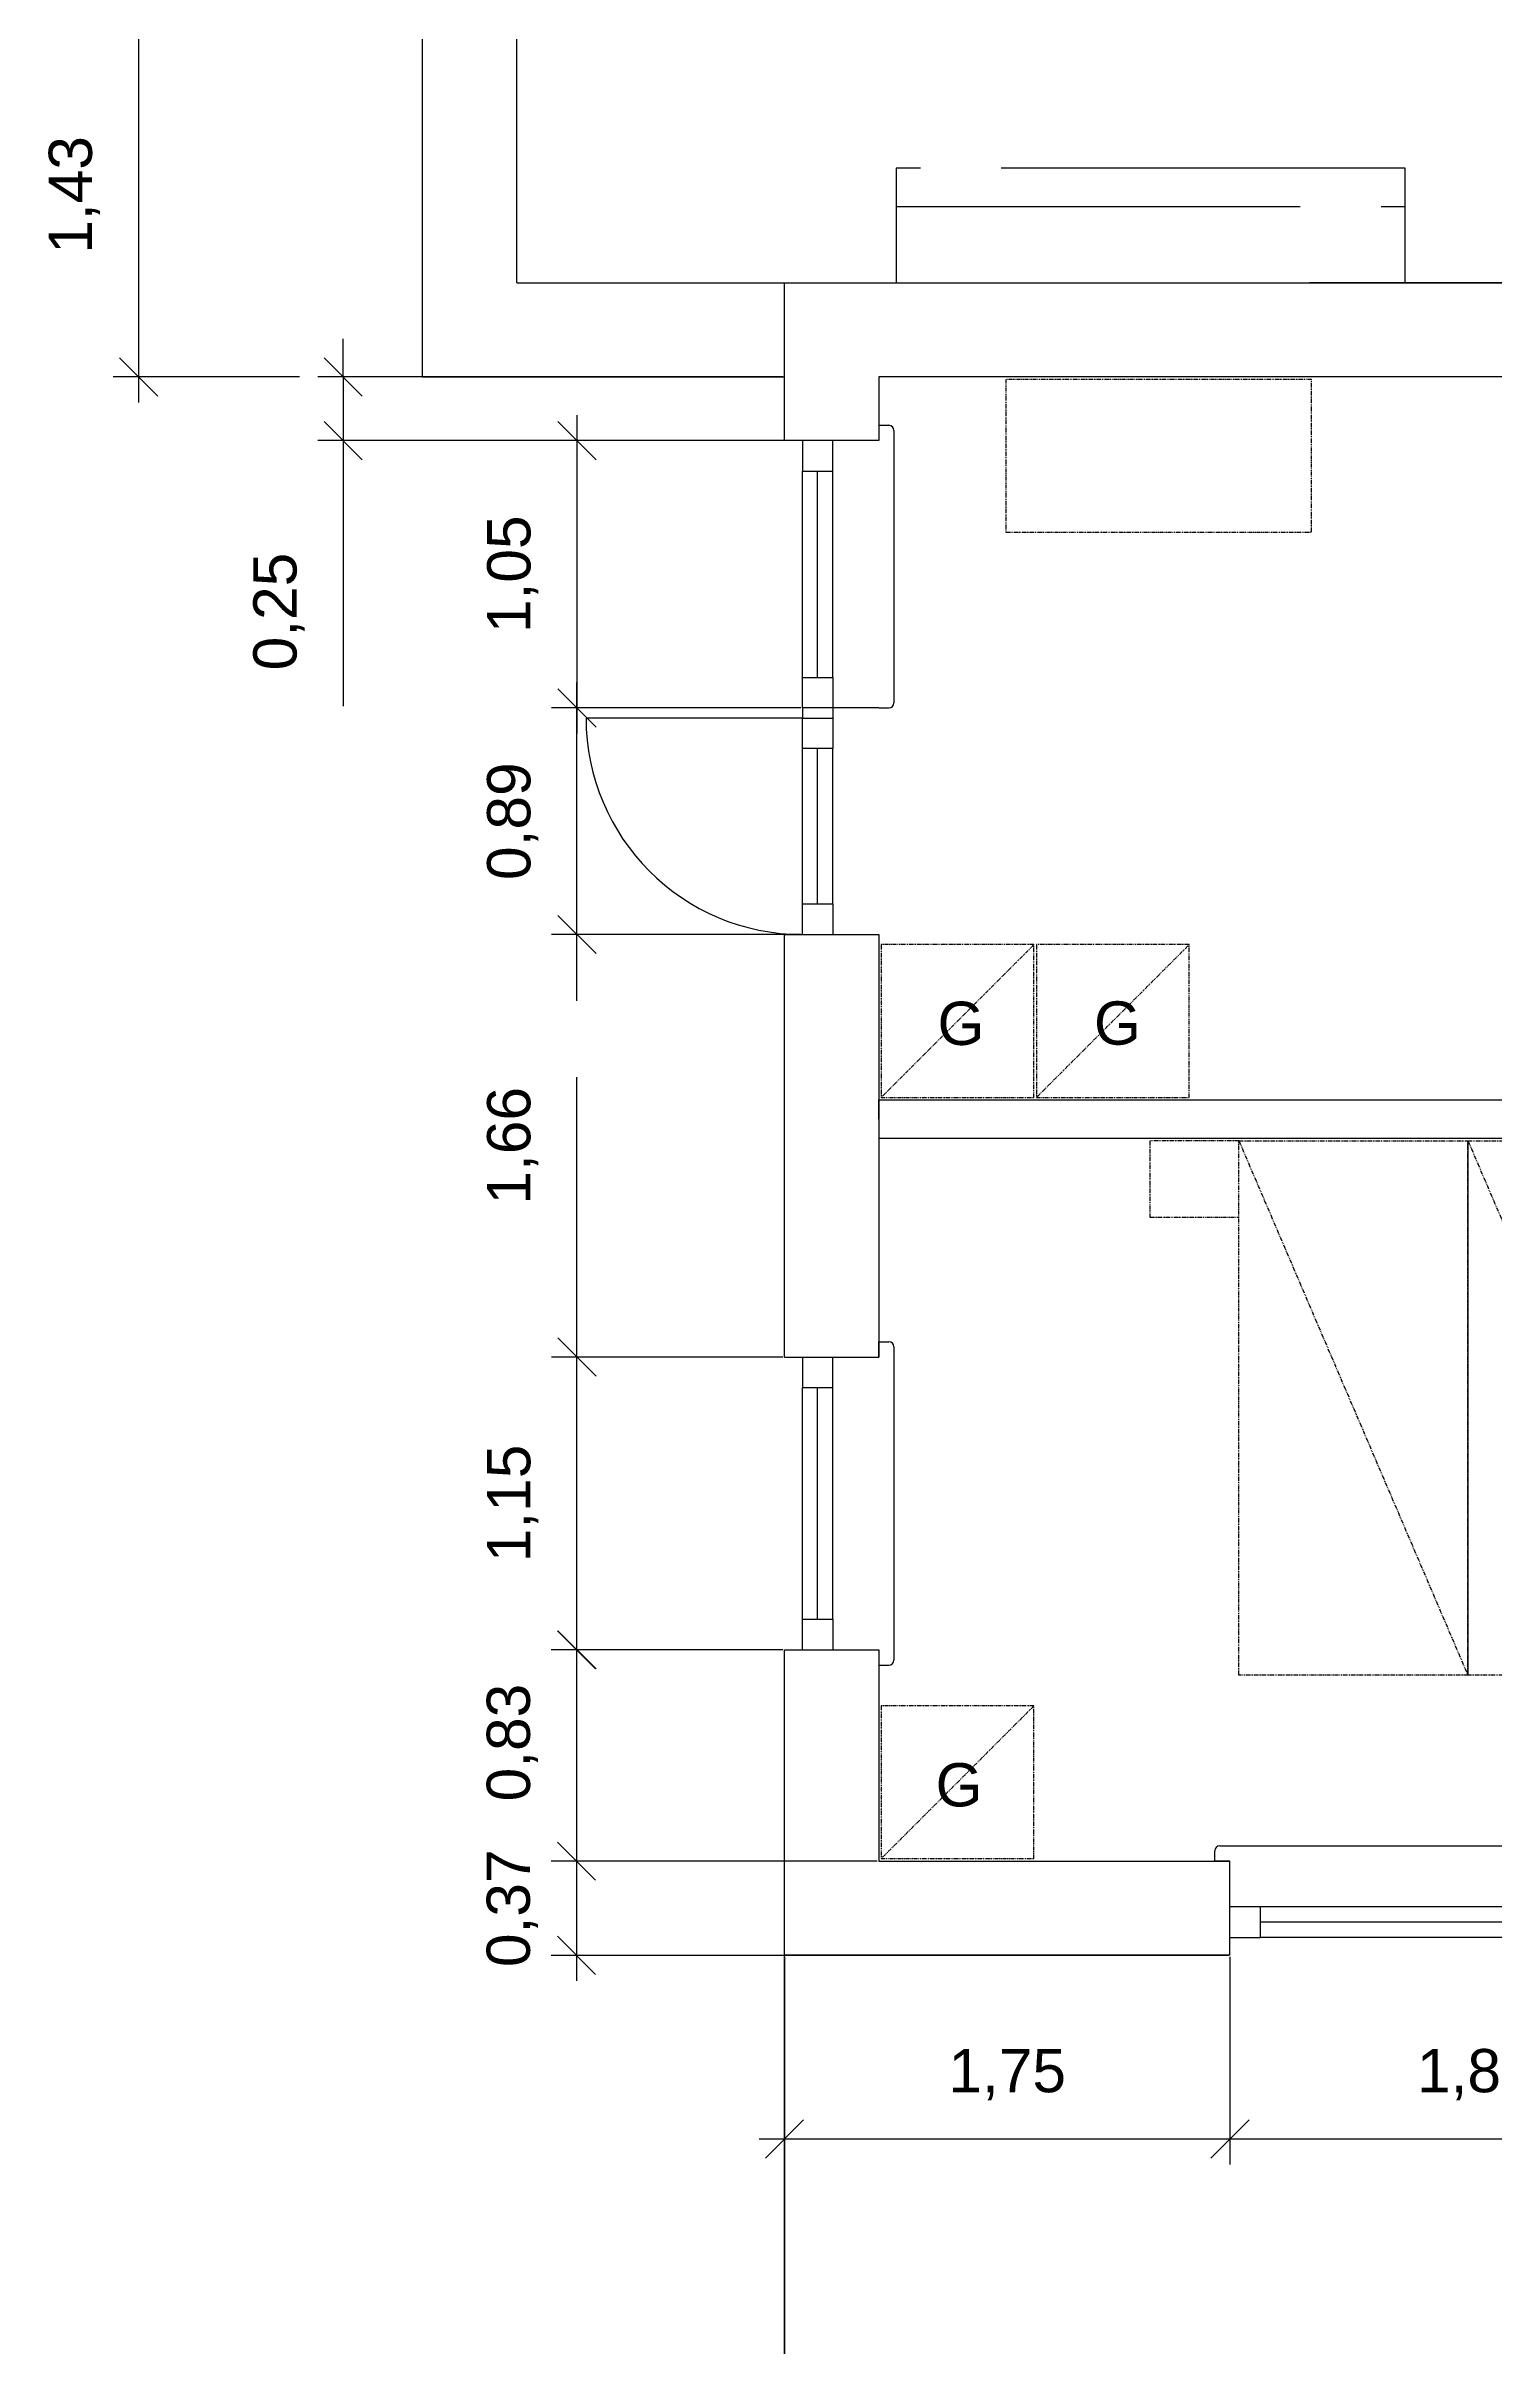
# Model space of a CAD drawing. Header units: millimetres. Extents: x -50011 to 90899, y -58634 to 500399.
# Drawn here: x 2396 to 8086, y 76919 to 85954 of the extents above; entities that cross this region are included whole.
import ezdxf

# ---------------------------------------------------------------- set-up
doc = ezdxf.new("R2010")
doc.units = ezdxf.units.MM
doc.linetypes.add('ACAD_ISO02W100', pattern=[15, 12, -3])
doc.linetypes.add('PHANTOM2', pattern=[31.75, 15.875, -3.175, 3.175, -3.175, 3.175, -3.175])
doc.layers.get('0').update_dxf_attribs({"color": 1})
for name, color, linetype in [('Grundritningar', 1, 'Continuous'), ('Mått', 4, 'Continuous'), ('Möbler', 4, 'PHANTOM2')]:
    doc.layers.add(name, color=color, linetype=linetype)
doc.styles.get("Standard").update_dxf_attribs({"font": 'Arial.ttf', "height": 170})
doc.dimstyles.new('Egen dimension', dxfattribs={"dimscale": 10, "dimtxt": 2.5, "dimasz": 15, "dimexe": 10, "dimexo": 0.625, "dimgap": 15, "dimtad": 1, "dimlfac": 0.001, "dimtxsty": 'Standard', "dimblk": 'OBLIQUE', "dimblk1": 'OBLIQUE', "dimblk2": 'OBLIQUE', "dimcen": 20, "dimdle": 10, "dimadec": 0, "dimazin": 0, "dimtfac": 1, "dimtmove": 0, "dimatfit": 3, "dimldrblk": 'OPEN90', "dimfxl": 1, "dimarcsym": 0})
doc.dimstyles.new('ISO-25', dxfattribs={"dimscale": 10, "dimtxt": 2.5, "dimasz": 15, "dimexe": 10, "dimexo": 0.625, "dimgap": 15, "dimtad": 1, "dimlfac": 0.001, "dimtxsty": 'Standard', "dimblk": 'OBLIQUE', "dimblk1": 'OBLIQUE', "dimblk2": 'OBLIQUE', "dimcen": 20, "dimdle": 10, "dimadec": 0, "dimazin": 0, "dimtfac": 1, "dimtmove": 0, "dimatfit": 3, "dimldrblk": 'OPEN90', "dimfxl": 1, "dimarcsym": 0})

# ---------------------------------------------------------------- blocks, each defined once
blk = doc.blocks.new('_Oblique')
at = {"color": 0, "linetype": 'ByBlock', "lineweight": -2}
blk.add_line((-0.5, -0.5), (0.5, 0.5), dxfattribs=at)
blk = doc.blocks.new('*D431')
at = {"layer": 'Defpoints', "color": 0, "transparency": 16777216}
for p in [(5298.2, 79653.9), (4481.1, 78823.9), (5668.2, 78823.9)]:
    blk.add_point(p, dxfattribs=at)
at = {"layer": 'Mått', "color": 0, "lineweight": -2, "transparency": 16777216}
for p, q in [((4481.1, 79753.9), (4481.1, 78723.9)), ((5292, 79653.9), (4381.1, 79653.9)), ((5662, 78823.9), (4381.1, 78823.9))]:
    blk.add_line(p, q, dxfattribs=at)
at = {"layer": 'Mått', "color": 0, "lineweight": -2, "transparency": 16777216, "xscale": 150, "yscale": 150, "zscale": 150}
for p, rotation in [((4481.1, 79653.9), 90), ((4481.1, 78823.9), 270)]:
    blk.add_blockref('_Oblique', p, dxfattribs=dict(at, rotation=rotation))
at = {"layer": 'Mått', "color": 0, "transparency": 16777216, "insert": (4228.8, 79289.7), "char_height": 170, "attachment_point": 5, "rotation": 90}
blk.add_mtext('0,83', dxfattribs=at)
blk = doc.blocks.new('_Open90')
at = {"color": 0, "linetype": 'ByBlock', "lineweight": -2}
for p, q in [((0, 0), (-1, 0)), ((-0.5, 0.5), (0, 0)), ((0, 0), (-0.5, -0.5))]:
    blk.add_line(p, q, dxfattribs=at)
blk = doc.blocks.new('*D468')
at = {"layer": 'Defpoints', "color": 0, "transparency": 16777216}
for p in [(5668.2, 78823.9), (4481, 78453.9), (7048.2, 78453.9)]:
    blk.add_point(p, dxfattribs=at)
at = {"layer": 'Mått', "color": 0, "lineweight": -2, "transparency": 16777216}
for p, q in [((4481, 78923.9), (4481, 78353.9)), ((5662, 78823.9), (4381, 78823.9)), ((7042, 78453.9), (4381, 78453.9))]:
    blk.add_line(p, q, dxfattribs=at)
at = {"layer": 'Mått', "color": 0, "lineweight": -2, "transparency": 16777216, "xscale": 150, "yscale": 150, "zscale": 150}
for p, rotation in [((4481, 78823.9), 90), ((4481, 78453.9), 270)]:
    blk.add_blockref('_Oblique', p, dxfattribs=dict(at, rotation=rotation))
at = {"layer": 'Mått', "color": 0, "transparency": 16777216, "insert": (4228.6, 78638.9), "char_height": 170, "attachment_point": 5, "rotation": 90}
blk.add_mtext('0,37', dxfattribs=at)
blk = doc.blocks.new('*D469')
at = {"layer": 'Defpoints', "color": 0, "transparency": 16777216}
for p in [(5298.2, 78453.9), (18578.2, 78453.9), (18578.2, 76337.2)]:
    blk.add_point(p, dxfattribs=at)
at = {"layer": 'Mått', "color": 0, "lineweight": -2, "transparency": 16777216}
for p, q in [((5298.2, 78447.7), (5298.2, 76237.2)), ((18578.2, 78447.7), (18578.2, 76237.2)), ((5198.2, 76337.2), (18678.2, 76337.2))]:
    blk.add_line(p, q, dxfattribs=at)
at = {"layer": 'Mått', "color": 0, "lineweight": -2, "transparency": 16777216, "xscale": 150, "yscale": 150, "zscale": 150, "rotation": 180}
blk.add_blockref('_Oblique', (5298.2, 76337.2), dxfattribs=at)
at = {"layer": 'Mått', "color": 0, "lineweight": -2, "transparency": 16777216, "xscale": 150, "yscale": 150, "zscale": 150}
blk.add_blockref('_Oblique', (18578.2, 76337.2), dxfattribs=at)
at = {"layer": 'Mått', "color": 0, "transparency": 16777216, "insert": (11938.2, 76589.6), "char_height": 170, "attachment_point": 5}
blk.add_mtext('13,28', dxfattribs=at)
blk = doc.blocks.new('*D483')
at = {"layer": 'Defpoints', "color": 0, "transparency": 16777216}
for p in [(5298.2, 78453.9), (7048.2, 78453.9), (7048.2, 77732.8)]:
    blk.add_point(p, dxfattribs=at)
at = {"layer": 'Mått', "color": 0, "lineweight": -2, "transparency": 16777216}
for p, q in [((5298.2, 78447.7), (5298.2, 77632.8)), ((7048.2, 78447.7), (7048.2, 77632.8)), ((5198.2, 77732.8), (7148.2, 77732.8))]:
    blk.add_line(p, q, dxfattribs=at)
at = {"layer": 'Mått', "color": 0, "lineweight": -2, "transparency": 16777216, "xscale": 150, "yscale": 150, "zscale": 150, "rotation": 180}
blk.add_blockref('_Oblique', (5298.2, 77732.8), dxfattribs=at)
at = {"layer": 'Mått', "color": 0, "lineweight": -2, "transparency": 16777216, "xscale": 150, "yscale": 150, "zscale": 150}
blk.add_blockref('_Oblique', (7048.2, 77732.8), dxfattribs=at)
at = {"layer": 'Mått', "color": 0, "transparency": 16777216, "insert": (6173.2, 77985.2), "char_height": 170, "attachment_point": 5}
blk.add_mtext('1,75', dxfattribs=at)
blk = doc.blocks.new('*D484')
at = {"layer": 'Defpoints', "color": 0, "transparency": 16777216}
for p in [(7048.2, 78453.9), (8848.2, 78453.9), (8848.2, 77732.8)]:
    blk.add_point(p, dxfattribs=at)
at = {"layer": 'Mått', "color": 0, "lineweight": -2, "transparency": 16777216}
for p, q in [((7048.2, 78447.7), (7048.2, 77632.8)), ((8848.2, 78447.7), (8848.2, 77632.8)), ((6948.2, 77732.8), (8948.2, 77732.8))]:
    blk.add_line(p, q, dxfattribs=at)
at = {"layer": 'Mått', "color": 0, "lineweight": -2, "transparency": 16777216, "xscale": 150, "yscale": 150, "zscale": 150, "rotation": 180}
blk.add_blockref('_Oblique', (7048.2, 77732.8), dxfattribs=at)
at = {"layer": 'Mått', "color": 0, "lineweight": -2, "transparency": 16777216, "xscale": 150, "yscale": 150, "zscale": 150}
blk.add_blockref('_Oblique', (8848.2, 77732.8), dxfattribs=at)
at = {"layer": 'Mått', "color": 0, "transparency": 16777216, "insert": (7948.2, 77985.2), "char_height": 170, "attachment_point": 5}
blk.add_mtext('1,8', dxfattribs=at)
blk = doc.blocks.new('*D434')
at = {"layer": 'Defpoints', "color": 0, "ltscale": 100, "transparency": 16777216}
for p in [(3398.2, 86083.9), (2760.4, 84653.9), (3398.2, 84653.9)]:
    blk.add_point(p, dxfattribs=at)
at = {"layer": 'Mått', "color": 0, "lineweight": -2, "ltscale": 100, "transparency": 16777216}
for p, q in [((2760.4, 86183.9), (2760.4, 84553.9)), ((3392, 86083.9), (2660.4, 86083.9)), ((3392, 84653.9), (2660.4, 84653.9))]:
    blk.add_line(p, q, dxfattribs=at)
at = {"layer": 'Mått', "color": 0, "lineweight": -2, "ltscale": 100, "transparency": 16777216, "xscale": 150, "yscale": 150, "zscale": 150}
for p, rotation in [((2760.4, 86083.9), 90), ((2760.4, 84653.9), 270)]:
    blk.add_blockref('_Oblique', p, dxfattribs=dict(at, rotation=rotation))
at = {"layer": 'Mått', "color": 0, "ltscale": 100, "transparency": 16777216, "insert": (2508, 85368.9), "char_height": 170, "attachment_point": 5, "rotation": 90}
blk.add_mtext('1,43', dxfattribs=at)
blk = doc.blocks.new('*D444')
at = {"layer": 'Defpoints', "color": 0, "ltscale": 100, "transparency": 16777216}
for p in [(4482.7, 83353.9), (5368.2, 83353.9), (5368.2, 82463.9)]:
    blk.add_point(p, dxfattribs=at)
at = {"layer": 'Mått', "color": 0, "lineweight": -2, "ltscale": 100, "transparency": 16777216}
for p, q in [((4482.7, 82363.9), (4482.7, 83453.9)), ((5362, 83353.9), (4382.7, 83353.9)), ((5362, 82463.9), (4382.7, 82463.9))]:
    blk.add_line(p, q, dxfattribs=at)
at = {"layer": 'Mått', "color": 0, "lineweight": -2, "ltscale": 100, "transparency": 16777216, "xscale": 150, "yscale": 150, "zscale": 150}
for p, rotation in [((4482.7, 83353.9), 90), ((4482.7, 82463.9), 270)]:
    blk.add_blockref('_Oblique', p, dxfattribs=dict(at, rotation=rotation))
at = {"layer": 'Mått', "color": 0, "ltscale": 100, "transparency": 16777216, "insert": (4230.3, 82908.9), "char_height": 170, "attachment_point": 5, "rotation": 90}
blk.add_mtext('0,89', dxfattribs=at)
blk = doc.blocks.new('*D445')
at = {"layer": 'Defpoints', "color": 0, "ltscale": 100, "transparency": 16777216}
for p in [(4483, 84403.9), (5368.2, 84403.9), (5368.2, 83353.9)]:
    blk.add_point(p, dxfattribs=at)
at = {"layer": 'Mått', "color": 0, "lineweight": -2, "ltscale": 100, "transparency": 16777216}
for p, q in [((4483, 83253.9), (4483, 84503.9)), ((5362, 84403.9), (4383, 84403.9)), ((5362, 83353.9), (4383, 83353.9))]:
    blk.add_line(p, q, dxfattribs=at)
at = {"layer": 'Mått', "color": 0, "lineweight": -2, "ltscale": 100, "transparency": 16777216, "xscale": 150, "yscale": 150, "zscale": 150}
for p, rotation in [((4483, 84403.9), 90), ((4483, 83353.9), 270)]:
    blk.add_blockref('_Oblique', p, dxfattribs=dict(at, rotation=rotation))
at = {"layer": 'Mått', "color": 0, "ltscale": 100, "transparency": 16777216, "insert": (4230.6, 83878.9), "char_height": 170, "attachment_point": 5, "rotation": 90}
blk.add_mtext('1,05', dxfattribs=at)
blk = doc.blocks.new('*D446')
at = {"layer": 'Defpoints', "color": 0, "ltscale": 100, "transparency": 16777216}
for p in [(3564.2, 84653.9), (5298.2, 84653.9), (5298.2, 84403.9)]:
    blk.add_point(p, dxfattribs=at)
at = {"layer": 'Mått', "color": 0, "lineweight": -2, "ltscale": 100, "transparency": 16777216}
for p, q in [((3564.2, 84653.9), (3564.2, 84803.9)), ((5292, 84653.9), (3464.2, 84653.9)), ((3564.2, 84653.9), (3564.2, 84403.9)), ((5292, 84403.9), (3464.2, 84403.9)), ((3564.2, 84403.9), (3564.2, 83360.9))]:
    blk.add_line(p, q, dxfattribs=at)
at = {"layer": 'Mått', "color": 0, "lineweight": -2, "ltscale": 100, "transparency": 16777216, "xscale": 150, "yscale": 150, "zscale": 150}
for p, rotation in [((3564.2, 84653.9), 270), ((3564.2, 84403.9), 90)]:
    blk.add_blockref('_Oblique', p, dxfattribs=dict(at, rotation=rotation))
at = {"layer": 'Mått', "color": 0, "ltscale": 100, "transparency": 16777216, "insert": (3311.8, 83732.4), "char_height": 170, "attachment_point": 5, "rotation": 90}
blk.add_mtext('0,25', dxfattribs=at)
blk = doc.blocks.new('*D458')
at = {"layer": 'Defpoints', "color": 0, "linetype": 'ACAD_ISO02W100', "ltscale": 100, "transparency": 16777216}
for p in [(4482.7, 80803.9), (5298.2, 80803.9), (5298.2, 79653.9)]:
    blk.add_point(p, dxfattribs=at)
at = {"layer": 'Mått', "color": 0, "linetype": 'ACAD_ISO02W100', "lineweight": -2, "ltscale": 100, "transparency": 16777216}
for p, q in [((4482.7, 79553.9), (4482.7, 80903.9)), ((5292, 80803.9), (4382.7, 80803.9)), ((5292, 79653.9), (4382.7, 79653.9))]:
    blk.add_line(p, q, dxfattribs=at)
at = {"layer": 'Mått', "color": 0, "linetype": 'ACAD_ISO02W100', "lineweight": -2, "ltscale": 100, "transparency": 16777216, "xscale": 150, "yscale": 150, "zscale": 150}
for p, rotation in [((4482.7, 80803.9), 90), ((4482.7, 79653.9), 270)]:
    blk.add_blockref('_Oblique', p, dxfattribs=dict(at, rotation=rotation))
at = {"layer": 'Mått', "color": 0, "linetype": 'ACAD_ISO02W100', "ltscale": 100, "transparency": 16777216, "insert": (4230.3, 80228.9), "char_height": 170, "attachment_point": 5, "rotation": 90}
blk.add_mtext('1,15', dxfattribs=at)
blk = doc.blocks.new('*D459')
at = {"layer": 'Defpoints', "color": 0, "linetype": 'ACAD_ISO02W100', "ltscale": 100, "transparency": 16777216}
for p in [(4482.7, 82463.9), (5298.2, 82463.9), (5298.2, 80803.9)]:
    blk.add_point(p, dxfattribs=at)
at = {"layer": 'Mått', "color": 0, "linetype": 'ACAD_ISO02W100', "lineweight": -2, "ltscale": 100, "transparency": 16777216}
for p, q in [((4482.7, 80703.9), (4482.7, 82563.9)), ((5292, 82463.9), (4382.7, 82463.9)), ((5292, 80803.9), (4382.7, 80803.9))]:
    blk.add_line(p, q, dxfattribs=at)
at = {"layer": 'Mått', "color": 0, "linetype": 'ACAD_ISO02W100', "lineweight": -2, "ltscale": 100, "transparency": 16777216, "xscale": 150, "yscale": 150, "zscale": 150}
for p, rotation in [((4482.7, 82463.9), 90), ((4482.7, 80803.9), 270)]:
    blk.add_blockref('_Oblique', p, dxfattribs=dict(at, rotation=rotation))
at = {"layer": 'Mått', "color": 0, "linetype": 'ACAD_ISO02W100', "ltscale": 100, "transparency": 16777216, "insert": (4230.3, 81633.9), "char_height": 170, "attachment_point": 5, "rotation": 90}
blk.add_mtext('1,66', dxfattribs=at)

msp = doc.modelspace()

# ---------------------------------------------------------------- linework, layer by layer
at = {"layer": 'Grundritningar'}
for p, q in [((3875.789, 84653.923), (3875.789, 86083.923)), ((4245.789, 85023.923), (4245.789, 86083.923)), ((3875.789, 84653.923), (5298.249, 84653.923)), ((10298.249, 84653.923), (5668.249, 84653.923)), ((5668.249, 84653.923), (5668.249, 84403.923)), ((5668.249, 84653.923), (5668.249, 84403.923)), ((5668.249, 84403.923), (5298.249, 84403.923)), ((5368.249, 84403.923), (5368.249, 84283.923)), ((5488.249, 84283.923), (5488.249, 84403.923)), ((5668.249, 84463.923), (5708.249, 84463.923)), ((5728.249, 84443.923), (5728.249, 83373.923)), ((5368.249, 84283.923), (5488.249, 84283.923)), ((5368.249, 83473.923), (5368.249, 84283.923)), ((5428.249, 83473.923), (5428.249, 84283.923)), ((5488.249, 83473.923), (5488.249, 84283.923)), ((5368.249, 83353.923), (5368.249, 83473.923)), ((5368.249, 83473.923), (5488.249, 83473.923)), ((5488.249, 83473.923), (5488.249, 83353.923)), ((5668.249, 83353.923), (5368.249, 83353.923)), ((5368.249, 83353.923), (5368.249, 83313.923)), ((5368.249, 83313.923), (5488.249, 83313.923)), ((5368.249, 83193.923), (5368.249, 83313.923)), ((5488.249, 83353.923), (5488.249, 83313.923)), ((5488.249, 83313.923), (5488.249, 83193.923)), ((5668.249, 83353.923), (5708.249, 83353.923)), ((5488.249, 83193.923), (5368.249, 83193.923)), ((5368.249, 82583.923), (5368.249, 83193.923)), ((5428.249, 82583.923), (5428.249, 83193.923)), ((5488.249, 82583.923), (5488.249, 83193.923)), ((5368.249, 82463.923), (5368.249, 82583.923)), ((5368.249, 82583.923), (5488.249, 82583.923)), ((5488.249, 82583.923), (5488.249, 82463.923)), ((5298.249, 82463.923), (5668.249, 82463.923)), ((5668.249, 82463.923), (5668.249, 80803.923)), ((5668.249, 81738.923), (5668.249, 81813.923)), ((5668.249, 81813.923), (10298.249, 81813.923)), ((5668.249, 81813.923), (5668.249, 81743.923)), ((5668.249, 81773.923), (5668.249, 81738.923)), ((5668.249, 81738.923), (5668.249, 81663.923)), ((5668.249, 81663.923), (10298.249, 81663.923)), ((5668.249, 80803.923), (5668.249, 80863.923)), ((5668.249, 80863.923), (5708.249, 80863.923)), ((5298.249, 80803.923), (5668.249, 80803.923)), ((5298.249, 80803.923), (5368.249, 80803.923)), ((5368.249, 80803.923), (5368.249, 80683.923)), ((5488.249, 80683.923), (5488.249, 80803.923)), ((5728.249, 80843.923), (5728.249, 79613.923)), ((5368.249, 80683.923), (5488.249, 80683.923)), ((5368.249, 79773.923), (5368.249, 80683.923)), ((5428.249, 79773.923), (5428.249, 80683.923)), ((5488.249, 79773.923), (5488.249, 80683.923)), ((5368.249, 79653.923), (5368.249, 79773.923)), ((5368.249, 79773.923), (5488.249, 79773.923)), ((5488.249, 79773.923), (5488.249, 79653.923)), ((5298.249, 79653.923), (5668.249, 79653.923)), ((5298.249, 79653.923), (5368.249, 79653.923)), ((5668.249, 79653.923), (5668.249, 78823.923)), ((5668.249, 79653.923), (5668.249, 79593.923)), ((5668.249, 79593.923), (5708.249, 79593.923)), ((7008.249, 78883.923), (8888.249, 78883.923)), ((5668.249, 78823.923), (7048.249, 78823.923)), ((6988.249, 78823.923), (6988.249, 78863.923)), ((7048.249, 78823.923), (6988.249, 78823.923)), ((7048.249, 78453.923), (7048.249, 78823.923)), ((7168.249, 78643.923), (7048.249, 78643.923)), ((7168.249, 78523.923), (7168.249, 78643.923)), ((8728.249, 78643.923), (7168.249, 78643.923)), ((7048.249, 78453.923), (7048.249, 78523.923)), ((7048.249, 78523.923), (7168.249, 78523.923)), ((8728.249, 78583.923), (7168.249, 78583.923)), ((8728.249, 78523.923), (7168.249, 78523.923))]:
    msp.add_line(p, q, dxfattribs=at)
at = {"layer": 'Grundritningar', "ltscale": 100}
for p, q in [((4245.789, 85023.923), (5298.249, 85023.923)), ((9118.49, 85023.923), (7360.49, 85023.923)), ((5368.249, 83313.923), (4518.249, 83313.923))]:
    msp.add_line(p, q, dxfattribs=at)
at = {"layer": 'Grundritningar'}
for points in [[(5298.249, 84403.923), (5298.249, 85023.923), (11238.249, 85023.923)], [(5298.249, 80803.923), (5298.249, 82463.923)], [(7048.249, 78453.923), (5298.249, 78453.923), (5298.249, 79653.923)]]:
    msp.add_lwpolyline(points, dxfattribs=at)
for centre, start, end in [((5708.249, 84443.923), 0, 90), ((5708.249, 83373.923), 270, 0), ((5708.249, 80843.923), 0, 90), ((5708.249, 79613.923), 270, 0), ((7008.249, 78863.923), 90, 180)]:
    msp.add_arc(centre, 20, start, end, dxfattribs=at)
at = {"layer": 'Grundritningar', "ltscale": 100}
msp.add_arc((5368.249, 83313.923), 850, 180, 270, dxfattribs=at)
at = {"layer": 'Mått'}
msp.add_line((7983.249, 81653.923), (7983.249, 79553.923), dxfattribs=at)
at = {"layer": 'Mått', "ltscale": 100}
msp.add_line((5298.249, 58453.923), (5298.249, 78453.923), dxfattribs=at)
at = {"layer": 'Möbler', "ltscale": 100}
for p, q in [((7736.837, 85473.923), (5736.837, 85473.923)), ((5736.837, 85473.923), (5736.837, 85323.923)), ((7736.837, 85323.923), (7736.837, 85473.923)), ((5736.837, 85323.923), (7736.837, 85323.923)), ((5736.837, 85323.923), (5736.837, 85023.923)), ((7736.837, 85023.923), (7736.837, 85323.923)), ((5736.837, 85023.923), (7736.837, 85023.923))]:
    msp.add_line(p, q, dxfattribs=at)
at = {"layer": 'Möbler'}
for p, q in [((6168.249, 84643.923), (6168.249, 84043.923)), ((7368.249, 84643.923), (6168.249, 84643.923)), ((7368.249, 84043.923), (7368.249, 84643.923)), ((6168.249, 84043.923), (7368.249, 84043.923)), ((6278.249, 82423.923), (5678.249, 82423.923)), ((5678.249, 82423.923), (5678.249, 81823.923)), ((6278.249, 82423.923), (5678.249, 81823.923)), ((6278.249, 81823.923), (6278.249, 82423.923)), ((6888.249, 82423.923), (6288.249, 82423.923)), ((6288.249, 82423.923), (6288.249, 81823.923)), ((6288.249, 81823.923), (6888.249, 82423.923)), ((6888.249, 81823.923), (6888.249, 82423.923)), ((5678.249, 81823.923), (6278.249, 81823.923)), ((6288.249, 81823.923), (6888.249, 81823.923)), ((7083.249, 81653.923), (6733.249, 81653.923)), ((6733.249, 81653.923), (6733.249, 81353.923)), ((7083.249, 79553.923), (7083.249, 81653.923)), ((7083.249, 81653.923), (7983.249, 81653.923)), ((7083.249, 81653.923), (7983.249, 79553.923)), ((7983.249, 79553.923), (7983.249, 81653.923)), ((7983.249, 81653.923), (8883.249, 81653.923)), ((7983.249, 81653.923), (8883.249, 79553.923)), ((6733.249, 81353.923), (7083.249, 81353.923)), ((7983.249, 79553.923), (7083.249, 79553.923)), ((8883.249, 79553.923), (7983.249, 79553.923)), ((6278.249, 79433.923), (5678.249, 79433.923)), ((5678.249, 79433.923), (5678.249, 78833.923)), ((6278.249, 79433.923), (5678.249, 78833.923)), ((6278.249, 78833.923), (6278.249, 79433.923)), ((5678.249, 78833.923), (6278.249, 78833.923))]:
    msp.add_line(p, q, dxfattribs=at)

# ---------------------------------------------------------------- texts
at = {"layer": 'Möbler', "char_height": 170, "attachment_point": 1}
for insert in [(5899.299, 82199.908), (6514.033, 82201.054), (5891.711, 79208.772)]:
    msp.add_mtext_dynamic_manual_height_columns('G', width=269.32488, gutter_width=850, heights=[0], dxfattribs=dict(at, insert=insert))

# ---------------------------------------------------------------- dimensions: what is measured, and where the dimension line sits
at = {"layer": 'Mått', "ltscale": 100}
for base, p1, p2, picture, middle in [((2760.387, 84653.923), (3398.249, 86083.923), (3398.249, 84653.923), '*D434', (2507.993, 85368.923)), ((4482.985, 84403.923), (5368.249, 83353.923), (5368.249, 84403.923), '*D445', (4230.59, 83878.923)), ((4482.695, 83353.923), (5368.249, 82463.923), (5368.249, 83353.923), '*D444', (4230.301, 82908.923))]:
    dim = msp.add_linear_dim(base=base, p1=p1, p2=p2, angle=90, dimstyle='Egen dimension', dxfattribs=at)
    dim.commit()
    dim.dimension.update_dxf_attribs({"geometry": picture, "text_midpoint": middle})
dim = msp.add_linear_dim(base=(3564.229, 84653.923), p1=(5298.249, 84403.923), p2=(5298.249, 84653.923), angle=90, dimstyle='Egen dimension', dxfattribs=at)
dim.commit()
dim.dimension.update_dxf_attribs({"geometry": '*D446', "text_midpoint": (3564.229, 83732.436), "dimtype": 160})
at = {"layer": 'Mått', "linetype": 'ACAD_ISO02W100', "ltscale": 100}
for base, p1, p2, picture, middle in [((4482.695, 82463.923), (5298.249, 80803.923), (5298.249, 82463.923), '*D459', (4230.301, 81633.923)), ((4482.695, 80803.923), (5298.249, 79653.923), (5298.249, 80803.923), '*D458', (4230.301, 80228.923))]:
    dim = msp.add_linear_dim(base=base, p1=p1, p2=p2, angle=90, dimstyle='Egen dimension', dxfattribs=at)
    dim.commit()
    dim.dimension.update_dxf_attribs({"geometry": picture, "text_midpoint": middle})
at = {"layer": 'Mått'}
for base, p1, p2, picture, middle in [((4481.145, 78823.923), (5298.249, 79653.923), (5668.249, 78823.923), '*D431', (4481.145, 79289.689)), ((4480.996, 78453.923), (5668.249, 78823.923), (7048.249, 78453.923), '*D468', (4480.996, 78638.923))]:
    dim = msp.add_linear_dim(base=base, p1=p1, p2=p2, angle=90, dimstyle='ISO-25', dxfattribs=at)
    dim.commit()
    dim.dimension.update_dxf_attribs({"geometry": picture, "text_midpoint": middle, "dimtype": 160})
dim = msp.add_linear_dim(base=(18578.249, 76337.219), p1=(5298.249, 78453.923), p2=(18578.249, 78453.923), dimstyle='ISO-25', dxfattribs=at)
dim.commit()
dim.dimension.update_dxf_attribs({"geometry": '*D469', "text_midpoint": (11938.249, 76337.219), "dimtype": 160})
for base, p1, p2, picture, middle in [((7048.249, 77732.763), (5298.249, 78453.923), (7048.249, 78453.923), '*D483', (6173.249, 77985.157)), ((8848.249, 77732.763), (7048.249, 78453.923), (8848.249, 78453.923), '*D484', (7948.249, 77985.157))]:
    dim = msp.add_linear_dim(base=base, p1=p1, p2=p2, dimstyle='ISO-25', dxfattribs=at)
    dim.commit()
    dim.dimension.update_dxf_attribs({"geometry": picture, "text_midpoint": middle})

doc.saveas('drawing.dxf')
